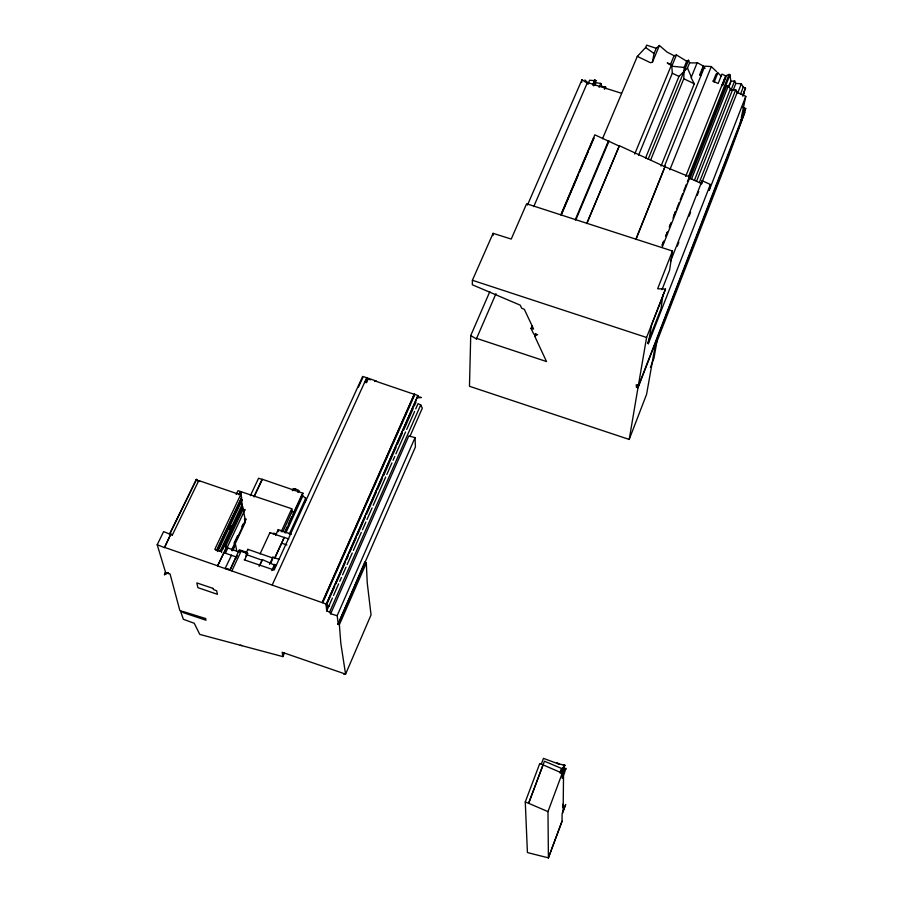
<?xml version="1.0" encoding="UTF-8"?>
<svg xmlns="http://www.w3.org/2000/svg" width="903" height="903" viewBox="0 0 903 903"><rect width="100%" height="100%" fill="white"/><g stroke="black" fill="none" stroke-linecap="round" stroke-linejoin="round"><path stroke-width="1.35" d="M562.242 778.375L562.253 773.182L543.075 764.875L528.616 803.354L525.275 801.909L539.768 763.498L543.075 764.943M525.275 801.909L527.408 852.432L528.12 852.759L548.403 857.85L562.05 821.211L562.084 814.371L565.684 804.471L562.309 813.084M275.02 557.693L284.264 537.398L288.791 538.944M172.417 535.197L163.624 531.596L157.201 544.757L165.52 572.197L164.527 574.714L167.597 573.202L170.069 573.981L179.832 610.507L182.011 611.184L182.237 612.031L180.668 611.489L183.377 619.311L194.235 623.262L199.789 634.414L282.887 656.628L282.176 652.282L343.242 673.311L344.133 674.338L344.043 673.593L345.578 674.135L371.043 614.898L367.228 582.728L366.313 562.975L364.902 561.847L338.241 623.77L337.158 615.677L330.667 613.792L329.584 612.178L326.728 610.902L326.164 605.823L329.539 605.879L326.039 604.829L417.942 395.604L414.364 394.069L322.224 602.628L217.567 565.933L226.924 546.518L217.567 565.933M223.696 552.602L236.146 556.948L236.134 558.031L237.263 555.627M661.989 289.682L669.575 270.302L672.464 251.023L526.607 203.773L511.245 239.069L493.083 233.335L472.404 280.269L472.314 284.772L520.207 305.158L521.663 308.205L524.338 309.334L533.605 329.076L531.054 328.432L532.138 325.825M562.208 770.733L563.54 767.155L562.964 768.735M563.145 810.736L563.528 775.643L565.978 768.284L564.804 768.713L562.4 775.203M489.832 291.613L470.734 335.544L469.47 386.281L629.21 439.445L646.571 394.374L655.126 346.267L727.457 159.696L744.873 112.243L637.97 387.793L629.21 439.445M650.566 160.226L683.785 78.742L684.135 67.454L686.675 61.235L688.571 60.253L689.576 62.883L687.465 68.052L678.966 76.416L645.521 158.115M493.004 235.627L493.083 233.335M231.552 555.131L225.208 568.348L230.062 569.951L239.295 549.803L246.711 552.297M672.464 251.023L657.644 288.746L665.488 289.118L646.593 337.474L638.173 386.676L636.22 384.813L636.513 387.331L637.97 387.793M238.968 550.92L240.932 551.485L240.017 552.128M665.488 289.118L651.537 325.069L648.309 343.727L647.733 342.768L661.03 308.668L662.904 295.044M306.275 498.907L301.783 494.957L303.013 493.264L262.163 479.222L254.375 495.6M561.508 769.774L561.632 768.476L544.441 761.218L528.616 803.354M581.713 82.376L581.972 79.735L587.153 83.11L587.469 82.523L621.467 93.257M635.972 239.521L665.409 165.621L635.768 239.43M689.892 178.783L726.531 86.157L728.507 85.435L730.346 89.194L732.412 90.153L735.731 89.769L737.22 92.366L745.799 96.395L709.182 190.42L710.356 184.472L702.128 180.724L701.778 183.727L688.944 177.801L687.409 181.706M703.381 66.077L697.206 62.634L691.088 77.703L694.294 83.787L661.019 166.073M657.294 339.314L653.953 358.254L650.431 367.374M602.504 138.735L637.315 56.392L650.42 62.691L652.384 62.296L654.043 53.503L656.221 48.31L659.416 45.489L667.103 52.114L674.09 55.726L676.46 54.936L686.675 61.235M742.322 107.22L744.885 108.45L740.358 122.289L745.709 108.507L743.383 107.999M745.799 96.395L741.284 117.74L744.885 108.45M745.709 108.507L638.173 386.676M367.916 379.497L367.205 377.872L362.645 376.427L274.117 570.03L244.16 559.804M743.18 95.695L744.286 92.162L742.909 95.673M721.915 85.198L722.818 84.826L726.52 75.48L729.06 74.385L729.985 74.814L730.832 81.281L734.636 80.931L735.843 83.415L741.352 83.787L743.259 87.094L745.517 88.155L742.627 95.91M292.346 490.724L293.204 488.873L294.999 488.658L298.735 490.476L298.758 491.661M548.403 857.85L562.05 821.211M560.311 772.009L561.632 768.476M560.187 773.318L561.971 768.758M562.027 770.801L563.359 767.223M564.759 765.18L561.632 773.589L564.759 765.18L558.652 763.983L543.471 758.385L541.224 764.333M548.392 857.715L547.986 811.616L562.253 773.182M636.513 387.331L637.529 384.712M740.505 94.138L743.259 87.094M742.774 95.199L745.517 88.155M648.309 343.727L710.356 184.472M699.317 182.496L735.731 89.769M670.455 261.486L702.128 180.724M701.405 183.727L737.22 92.366M677.306 246.147L678.842 242.241M689.034 216.235L690.569 212.34M697.195 195.432L698.719 191.526M737.661 93.19L741.352 83.787M691.359 179.437L728.507 85.435M728.518 87.139L730.832 81.281M728.71 87.219L731.024 81.36M694.351 180.498L730.346 89.194M730.945 90.323L734.636 80.931M696.473 181.469L732.412 90.153M733.078 90.447L735.843 83.415M365.049 382.658L367.205 377.872M685.682 176.491L725.617 75.863L721.903 74.125L718.167 83.505L712.918 81.056M722.163 85.492L724.94 78.505L722.389 85.616M688.617 176.469L729.06 74.385M662.147 245.04L663.682 241.146M665.748 235.943L667.294 232.048M669.349 226.856L670.895 222.951M673.977 215.151L675.523 211.257M662.204 245.368L663.739 241.473M665.804 236.27L667.34 232.376M669.405 227.172L670.94 223.278M673.006 218.086L675.568 211.584M676.607 208.988L679.169 202.486M680.207 199.89L682.781 193.4M683.808 190.793L686.382 184.302M689.565 176.909L729.985 74.814M662.181 247.275L689.971 177.067L665.263 166.874M713.235 81.214L716.045 74.204L717.84 72.861L721.486 76.371M714.104 82.229L717.84 72.861M669.845 169.798L711.304 66.574L704.814 66.156L664.281 166.615M703.471 65.535L699.69 74.893L701.033 75.513M700.175 75.242L703.008 68.233L705.198 68.222M648.14 159.233L688.571 60.253M634.696 154.074L671.618 64.587L667.272 62.928L669.258 64.339M638.568 155.226L672.317 73.222L671.809 66.212L676.46 54.936M670.24 65.039L674.09 55.726M652.384 62.296L659.416 45.489M586.657 223.572L619.379 145.722L665.059 166.795M586.984 223.312L619.379 145.722M470.734 335.544L476.378 338.907L476.66 338.399L546.507 361.539L534.711 336.187L535.795 333.591M637.315 56.392L645.634 47.532L646.638 45.15L656.221 48.31M575.2 219.869L608.374 141.071L619.052 146.004M575.877 219.801L609.051 140.981M560.797 214.858L594.817 134.829L608.374 141.071M561.497 213.853L593.802 137.843M561.384 214.756L578.484 174.516M579.591 171.92L588.417 151.151M589.524 148.555L593.937 138.182M604.367 89.262L605.473 86.665L602.109 86.643L600.811 83.437L595.969 82.726L594.851 85.311M599.14 87.32L600.811 83.437M592.582 85.074L594.817 79.893L596.025 80.717L593.79 85.898M593.136 84.521L594.817 79.893M593.384 84.34L594.501 81.744M593.61 84.555L594.727 81.97M476.378 338.907L495.961 293.689M533.741 206.584L587.469 82.523M587.909 84.126L589.58 80.254L594.806 80.638M345.578 674.135L340.849 643.523L339.37 624.752L366.313 562.975M527.476 205.06L581.972 79.735M337.158 615.677L415.064 437.639L408.788 435.98L330.667 613.792M339.37 624.752L338.004 624.266L415.414 446.985L415.064 437.639M329.584 612.178L420.719 404.928L418.021 403.675L415.752 408.833M410.064 436.115L422.333 408.145L420.719 404.928M326.039 604.829L417.942 395.604M326.728 604.536L334.697 586.487M335.837 583.914L345.499 561.993M346.639 559.42L348.344 555.548M349.484 552.975L356.313 537.499M357.453 534.926L365.41 516.877M366.55 514.292L376.212 492.372M377.352 489.798L382.477 478.195M383.606 475.621L396.124 447.256M397.264 444.682L402.377 433.079M403.517 430.494L413.19 408.585M414.33 406L416.035 402.128M326.683 608.159L327.823 605.574M326.728 610.902L332.394 598.034M333.534 595.461L338.636 583.88M339.765 581.295L341.469 577.435M342.609 574.861L346.007 567.14M347.136 564.567L352.249 552.986M353.378 550.412L361.313 532.386M362.453 529.813L365.85 522.092M366.99 519.518L372.092 507.937M373.221 505.364L385.694 477.044M386.834 474.47L391.936 462.889M393.065 460.316L394.769 456.455M395.909 453.882L405.549 431.995M406.677 429.422L414.612 411.407M322.224 602.628L414.364 394.069M325.972 603.96L322.732 602.798L414.861 394.521M282.887 656.628L284.524 652.948M374.542 381.472L375.896 380.919L368.413 378.289L366.494 382.635M272.3 584.817L366.742 377.702M365.986 382.443L367.408 379.316M271.769 570.561L274.58 564.42L276.51 565.526M272.582 570.143L274.264 566.463M289.265 534.147L305.722 498.185L306.354 498.738M304.492 502.813L305.824 499.89M358.468 387.082L362.803 377.612M297.888 492.316L298.735 490.476M281.183 531.799L291.771 508.75L241.451 491.83L240.243 494.381L239.261 493.365L241.011 493.975L241.654 498.016L217.16 549.825M282.774 531.923L292.188 511.414L291.771 508.75M269.546 564.352L272.853 557.151L278.971 559.296M284.75 532.081L287.098 526.957M288.271 524.395L291.804 516.719M292.978 514.157L301.783 494.957M270.866 562.919L272.525 559.318M284.863 532.826L303.013 493.264M285.833 532.939L302.855 495.815M274.602 558.201L284.264 537.398M260.053 553.979L269.941 532.601L284.264 537.522M259.059 566.192L262.446 559.634L274.828 565.233L274.58 564.42M294.13 490.566L294.999 488.658M259.624 565.729L262.446 559.634M275.607 535.321L278.248 529.587L291.342 534.237M246.067 553.144L247.84 549.329L273.067 558.122L272.853 557.151M245.909 556.034L247.67 553.279L244.679 559.713M230.062 569.951L236.146 556.948M231.879 570.865L241.18 551.044L247.67 553.279M254.07 496.943L262.276 479.482M244.397 519.225L245.616 518.672L245.842 519.631L231.619 549.938M234.058 543.2L237.636 535.569M241.812 526.675L243.009 524.135M244.657 519.327L245.616 518.672M232.071 550.424L245.176 522.51L244.803 520.32M232.173 550.83L235.096 544.588L234.757 542.838M233.267 549.769L235.096 544.588M229.52 529.293L231.303 525.523M220.005 551.394L242.185 504.416L241.609 501.03M221.63 552.546L221.416 551.575L242.58 506.82L241.609 505.285M222.544 549.498L242.58 506.82M225.423 546.755L243.144 509.168L242.67 506.843M250.368 495.668L258.585 478.229L261.994 479.391M227.217 547.365L244.916 509.777L243.144 509.168M225.581 552.794L227.838 547.997L226.529 546.608M239.261 493.365L238.832 494.268L198.773 480.565L172.507 534.689L170.814 534.102L164.47 547.59L157.201 544.757M238.911 494.754L239.34 493.851M239.419 494.099L240.627 491.559L238.008 490.679L236.191 494.494M239.476 494.392L240.627 491.559M240.3 494.663L241.451 491.83M241.011 493.975L214.824 549.272L221.416 551.575M217.115 549.171L241.406 497.801L240.796 494.618M217.352 550.819L220.964 543.188M222.172 540.637L240.221 502.452M217.51 551.53L217.871 550.785L215.478 549.859M218.176 550.728L242.252 499.777L240.999 498.659M164.527 574.714L165.52 572.197M169.798 534.079L196.346 479.459L197.035 479.719L196.346 479.459M169.414 534.192L196.515 479.425M164.47 547.59L170.814 534.102M293.78 513.401L294.265 512.317L292.188 511.414M241.18 551.044L245.853 553.076M225.208 568.348L230.073 569.737M534.711 336.187L537.646 334.595L533.741 334.099L531.054 328.432M164.459 574.398L168.071 572.491M688.899 177.473L689.971 177.067M245.842 519.631L244.995 519.891L244.871 518.875M374.666 381.201L375.896 380.919M241.428 499.901L242.252 499.777M418.157 397.76L421.283 397.534L417.931 396.609M689.576 62.883L697.488 62.928M584.963 79.972L588.654 83.719M563.303 765.168L564.86 765.247M595.291 80.672L596.025 80.717M671.809 66.212L684.135 67.454M170.881 534.373L169.933 534.328M240.254 645.205L242.004 645.645M369.496 379.474L370.727 379.836M241.383 504.156L242.185 504.416M564.804 768.713L565.967 769.085M472.404 280.269L646.593 337.474M240.683 491.842L241.507 492.124M286.861 544.961L281.51 543.132M166.716 572.897L168.94 573.597M196.222 480.249L199.89 481.525L198.773 480.565M226.924 546.518L224.249 545.581L225.219 546.879M238.956 552.004L227.838 547.997M246.158 554.532L261.87 560.097M217.804 565.888L164.391 547.32M375.761 381.213L414.364 394.363M365.286 382.059L366.494 382.5M276.465 533.978L273.677 533.165L273.135 533.933M528.616 803.298L547.986 811.616M244.408 522.148L245.176 522.51M672.317 73.222L678.966 76.416M683.785 78.742L694.294 83.787M645.634 47.532L654.043 53.503M269.941 532.601L270.561 533.109M711.304 66.574L716.666 71.687M687.465 68.052L691.563 77.511M605.473 86.665L606.06 88.663M247.84 549.329L247.998 549.995M245.198 519.552L243.55 511.335L244.916 509.777M235.604 544.769L236.642 550.627M293.204 488.873L293.373 489.979M278.248 529.587L278.575 531.63M337.914 623.646L338.004 624.266M563.032 804.144L563.043 807.553M559.104 763.678L556.632 763.024L559.894 764.401L559.104 763.678M205.568 618.532L183.072 611.523L183.422 612.685L206.008 620.226L205.568 618.532M212.916 588.35L196.82 582.909L197.904 587.65L217.465 594.321L216.63 590.765L213.514 589.58L212.916 588.35"/></g></svg>
